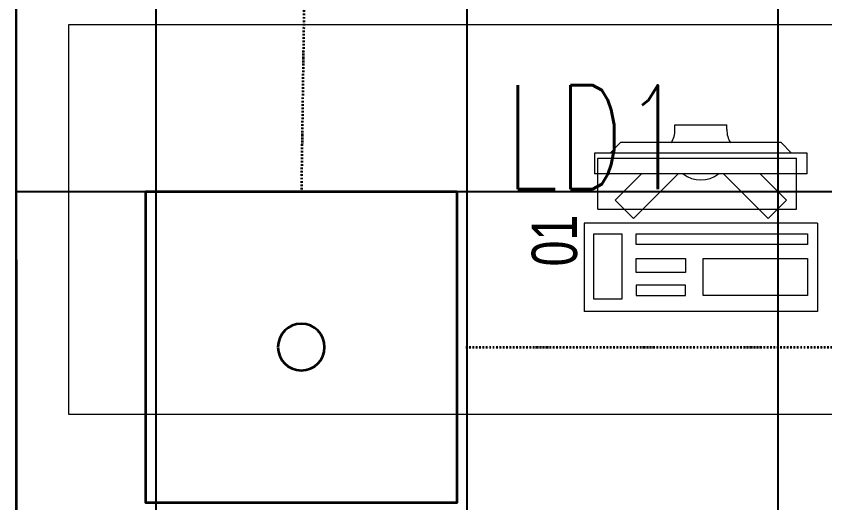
# Model space of a CAD drawing. Extents: x -12260 to 57327, y -29287 to 19916.
# Drawn here: x 25876 to 27436, y -12230 to -11292 of the extents above; entities that cross this region are included whole.
import ezdxf
from ezdxf.enums import TextEntityAlignment as Align

# ---------------------------------------------------------------- set-up
doc = ezdxf.new("R2010")
doc.units = 0
doc.header["$LTSCALE"] = 0.25
doc.linetypes.add('DASHDOT', pattern=[25.4, 12.7, -6.35, 0, -6.35])
for name, color, linetype, lineweight in [('01-First Floor$0$72_EGR_EQP_TAG', 142, 'Continuous', 5), ('01-First Floor$0$LOADING', 253, 'Continuous', 5), ('E-LITE-CIRC-NUMB', 6, 'Continuous', 25), ('E-LITE-CLNG', 150, 'Continuous', 35), ('E-LITE-CLNG-CNDT', 6, 'DASHDOT', 35), ('E-LITE-CTRL', 6, 'Continuous', 25), ('E-LITE-IDEN', 6, 'Continuous', 25)]:
    doc.layers.add(name, color=color, linetype=linetype, lineweight=lineweight)
doc.layers.add('01-First Floor$0$FALSE CEILING', color=251, linetype='Continuous')
doc.layers.add('01-First Floor$0$X-WHITE glass', color=255, linetype='Continuous')
doc.styles.add('01-First Floor$0$X3G_ENTITY_257CFD', font='swisscl.ttf', dxfattribs={"height": 200})
doc.styles.add('DC_SIMPLEX', font='SIMPLEX.shx', dxfattribs={"width": 0.7})

# ---------------------------------------------------------------- blocks, each defined once
blk = doc.blocks.new('01-First Floor$0$ITCWLS1-P')
at = {"layer": '01-First Floor$0$LOADING'}
for p, q in [((-0.17, 0.45), (-0.17, 0)), ((-0.17, 0.45), (0, 0.45)), ((0, 0.45), (0, 0)), ((-0.2651, 0.43, 0), (-0.3051, 0.43, 0)), ((-0.3051, 0.43, 0), (-0.3051, 0.02, 0)), ((-0.2651, 0.43, 0), (-0.2651, 0.02, 0)), ((-0.1496, 0.4305), (-0.1291, 0.4305)), ((-0.1291, 0.4305), (-0.1291, 0.4089)), ((-0.197, 0.4094), (-0.295, 0.4094)), ((-0.295, 0.0264), (-0.295, 0.4094)), ((-0.197, 0.0264), (-0.197, 0.4094)), ((-0.3251, 0.38, 0), (-0.3051, 0.4, 0)), ((-0.3251, 0.38, 0), (-0.3251, 0.07, 0)), ((-0.3503, 0.275), (-0.3596, 0.275)), ((-0.3596, 0.175), (-0.3596, 0.275)), ((-0.3503, 0.175), (-0.3596, 0.175)), ((-0.3251, 0.07, 0), (-0.3051, 0.05, 0)), ((-0.3051, 0.02, 0), (-0.2651, 0.02, 0)), ((-0.197, 0.0264), (-0.295, 0.0264)), ((-0.17, 0), (0, 0))]:
    blk.add_line(p, q, dxfattribs=at)
at = {"layer": '01-First Floor$0$LOADING', "extrusion": (2.48281e-10, 3.18408e-10, -1)}
for p, q in [((-0.2651, 0.3395), (-0.2144, 0.3902)), ((-0.1791, 0.3548), (-0.2144, 0.3902)), ((-0.2651, 0.2688), (-0.1791, 0.3548))]:
    blk.add_line(p, q, dxfattribs=at)
at = {"layer": '01-First Floor$0$LOADING', "extrusion": (2.48281e-10, -3.18408e-10, -1)}
for p, q in [((-0.2651, 0.1812), (-0.1791, 0.0952)), ((-0.2651, 0.1105), (-0.2144, 0.0598)), ((-0.1791, 0.0952), (-0.2144, 0.0598))]:
    blk.add_line(p, q, dxfattribs=at)
at = {"layer": '01-First Floor$0$LOADING'}
for points in [[(-0.1291, 0.4089), (-0.1291, 0.1), (-0.1496, 0.1), (-0.1496, 0.4305)], [(-0.1496, 0.1), (-0.1496, 0.1), (-0.1496, 0.1), (-0.1496, 0.1), (-0.1496, 0.1), (-0.1496, 0.1), (-0.1496, 0.1), (-0.1496, 0.1), (-0.1496, 0.1)], [(-0.1496, 0.1), (-0.1496, 0.1), (-0.1496, 0.1), (-0.1496, 0.1), (-0.1496, 0.1), (-0.1496, 0.1), (-0.1496, 0.1), (-0.1496, 0.1), (-0.1496, 0.1), (-0.1496, 0.1), (-0.1496, 0.1), (-0.1496, 0.1), (-0.1496, 0.1), (-0.1496, 0.1), (-0.1496, 0.1), (-0.1496, 0.1), (-0.1496, 0.1), (-0.1496, 0.1)], [(-0.1496, 0.1), (-0.1496, 0.1), (-0.1496, 0.1), (-0.1496, 0.1), (-0.1496, 0.1), (-0.1496, 0.1), (-0.1496, 0.1), (-0.1496, 0.1), (-0.1496, 0.1), (-0.1496, 0.1)], [(-0.1496, 0.1), (-0.1496, 0.1), (-0.1496, 0.1), (-0.1496, 0.1), (-0.1496, 0.1), (-0.1496, 0.1), (-0.1496, 0.1)], [(-0.1496, 0.1), (-0.1496, 0.1), (-0.1496, 0.1), (-0.1496, 0.1), (-0.1496, 0.1), (-0.1496, 0.1), (-0.1496, 0.1), (-0.1496, 0.1), (-0.1496, 0.1), (-0.1496, 0.1)], [(-0.1496, 0.1), (-0.1496, 0.1), (-0.1496, 0.1), (-0.1496, 0.1), (-0.1496, 0.1), (-0.1496, 0.1), (-0.1496, 0.1), (-0.1496, 0.1), (-0.1496, 0.1), (-0.1496, 0.1), (-0.1496, 0.1), (-0.1496, 0.1), (-0.1496, 0.1), (-0.1496, 0.1), (-0.1496, 0.1)], [(-0.1496, 0.1), (-0.1496, 0.1), (-0.1496, 0.1), (-0.1496, 0.1), (-0.1496, 0.1), (-0.1496, 0.1), (-0.1496, 0.1), (-0.1496, 0.1), (-0.1496, 0.1), (-0.1496, 0.1)], [(-0.1496, 0.1), (-0.1496, 0.1), (-0.1496, 0.1), (-0.1496, 0.1), (-0.1496, 0.1), (-0.1496, 0.1), (-0.1496, 0.1), (-0.1496, 0.1), (-0.1496, 0.1), (-0.1496, 0.1)], [(-0.1496, 0.1), (-0.1496, 0.1), (-0.1496, 0.1), (-0.1496, 0.1), (-0.1496, 0.1), (-0.1496, 0.1), (-0.1496, 0.1), (-0.1496, 0.1), (-0.1496, 0.1), (-0.1496, 0.1), (-0.1496, 0.1), (-0.1496, 0.1), (-0.1496, 0.1), (-0.1496, 0.1), (-0.1496, 0.1), (-0.1496, 0.1), (-0.1496, 0.1), (-0.1496, 0.1), (-0.1496, 0.1), (-0.1496, 0.1), (-0.1496, 0.1), (-0.1496, 0.1), (-0.1496, 0.1), (-0.1496, 0.1), (-0.1496, 0.1), (-0.1496, 0.1), (-0.1496, 0.1), (-0.1496, 0.1), (-0.1496, 0.1), (-0.1496, 0.1), (-0.1496, 0.1), (-0.1496, 0.1), (-0.1496, 0.1), (-0.1496, 0.1), (-0.1496, 0.1), (-0.1496, 0.1), (-0.1496, 0.1), (-0.1496, 0.1), (-0.1496, 0.1), (-0.1496, 0.1), (-0.1496, 0.1), (-0.1496, 0.1), (-0.1496, 0.1), (-0.1496, 0.1), (-0.1496, 0.1), (-0.1496, 0.1), (-0.1496, 0.1), (-0.1496, 0.1), (-0.1496, 0.1), (-0.1496, 0.1), (-0.1496, 0.1), (-0.1496, 0.1), (-0.1496, 0.1), (-0.1496, 0.1)], [(-0.1496, 0.1), (-0.1496, 0.1), (-0.1496, 0.1), (-0.1496, 0.1), (-0.1496, 0.1), (-0.1496, 0.1), (-0.1496, 0.1), (-0.1496, 0.1), (-0.1496, 0.1), (-0.1496, 0.1), (-0.1496, 0.1), (-0.1496, 0.1), (-0.1496, 0.1), (-0.1496, 0.1), (-0.1496, 0.1), (-0.1496, 0.1), (-0.1496, 0.1), (-0.1496, 0.1), (-0.1496, 0.1), (-0.1496, 0.1), (-0.1496, 0.1), (-0.1496, 0.1), (-0.1496, 0.1), (-0.1496, 0.1), (-0.1496, 0.1), (-0.1496, 0.1), (-0.1496, 0.1), (-0.1496, 0.1), (-0.1496, 0.1), (-0.1496, 0.1), (-0.1496, 0.1), (-0.1496, 0.1), (-0.1496, 0.1), (-0.1496, 0.1), (-0.1496, 0.1), (-0.1496, 0.1), (-0.1496, 0.1), (-0.1496, 0.1), (-0.1496, 0.1), (-0.1496, 0.1), (-0.1496, 0.1), (-0.1496, 0.1), (-0.1496, 0.1), (-0.1496, 0.1), (-0.1496, 0.1), (-0.1496, 0.1), (-0.1496, 0.1), (-0.1496, 0.1), (-0.1496, 0.1), (-0.1496, 0.1), (-0.1496, 0.1), (-0.1496, 0.1), (-0.1496, 0.1), (-0.1496, 0.1), (-0.1496, 0.1), (-0.1496, 0.1), (-0.1496, 0.1), (-0.1496, 0.1), (-0.1496, 0.1), (-0.1496, 0.1), (-0.1496, 0.1), (-0.1496, 0.1), (-0.1496, 0.1), (-0.1496, 0.1), (-0.1496, 0.1), (-0.1496, 0.1), (-0.1496, 0.1), (-0.1496, 0.1), (-0.1496, 0.1), (-0.1496, 0.1), (-0.1496, 0.1), (-0.1496, 0.1), (-0.1496, 0.1), (-0.1496, 0.1), (-0.1496, 0.1), (-0.1496, 0.1), (-0.1496, 0.1), (-0.1496, 0.1), (-0.1496, 0.1), (-0.1496, 0.1), (-0.1496, 0.1), (-0.1496, 0.1), (-0.1496, 0.1), (-0.1496, 0.1), (-0.1496, 0.1), (-0.1496, 0.1), (-0.1496, 0.1), (-0.1496, 0.1), (-0.1496, 0.1)], [(-0.1496, 0.1), (-0.1496, 0.1), (-0.1496, 0.1), (-0.1496, 0.1), (-0.1496, 0.1), (-0.1496, 0.1), (-0.1496, 0.1), (-0.1496, 0.1), (-0.1496, 0.1), (-0.1496, 0.1), (-0.1496, 0.1), (-0.1496, 0.1)], [(-0.1496, 0.1), (-0.1496, 0.1), (-0.1496, 0.1), (-0.1496, 0.1), (-0.1496, 0.1), (-0.1496, 0.1), (-0.1496, 0.1)], [(-0.1496, 0.1), (-0.1496, 0.1), (-0.1496, 0.1), (-0.1496, 0.1), (-0.1496, 0.1), (-0.1496, 0.1), (-0.1496, 0.1), (-0.1496, 0.1), (-0.1496, 0.1), (-0.1496, 0.1), (-0.1496, 0.1), (-0.1496, 0.1), (-0.1496, 0.1), (-0.1496, 0.1), (-0.1496, 0.1), (-0.1496, 0.1), (-0.1496, 0.1)], [(-0.1496, 0.1), (-0.1496, 0.1), (-0.1496, 0.1), (-0.1496, 0.1), (-0.1496, 0.1), (-0.1496, 0.1), (-0.1496, 0.1), (-0.1496, 0.1), (-0.1496, 0.1), (-0.1496, 0.1), (-0.1496, 0.1), (-0.1496, 0.1), (-0.1496, 0.1), (-0.1496, 0.1), (-0.1496, 0.1), (-0.1496, 0.1), (-0.1496, 0.1), (-0.1496, 0.1), (-0.1496, 0.1), (-0.1496, 0.1), (-0.1496, 0.1), (-0.1496, 0.1), (-0.1496, 0.1), (-0.1496, 0.1), (-0.1496, 0.1), (-0.1496, 0.1), (-0.1496, 0.1), (-0.1496, 0.1), (-0.1496, 0.1), (-0.1496, 0.1), (-0.1496, 0.1), (-0.1496, 0.1), (-0.1496, 0.1), (-0.1496, 0.1), (-0.1496, 0.1), (-0.1496, 0.1), (-0.1496, 0.1), (-0.1496, 0.1), (-0.1496, 0.1), (-0.1496, 0.1), (-0.1496, 0.1), (-0.1496, 0.1), (-0.1496, 0.1), (-0.1496, 0.1), (-0.1496, 0.1), (-0.1496, 0.1), (-0.1496, 0.1), (-0.1496, 0.1), (-0.1496, 0.1), (-0.1496, 0.1), (-0.1496, 0.1), (-0.1496, 0.1), (-0.1496, 0.1), (-0.1496, 0.1), (-0.1496, 0.1), (-0.1496, 0.1), (-0.1496, 0.1), (-0.1496, 0.1), (-0.1496, 0.1), (-0.1496, 0.1), (-0.1496, 0.1), (-0.1496, 0.1), (-0.1496, 0.1), (-0.1496, 0.1), (-0.1496, 0.1), (-0.1496, 0.1), (-0.1496, 0.1), (-0.1496, 0.1), (-0.1496, 0.1), (-0.1496, 0.1), (-0.1496, 0.1), (-0.1496, 0.1), (-0.1496, 0.1), (-0.1496, 0.1), (-0.1496, 0.1), (-0.1496, 0.1), (-0.1496, 0.1), (-0.1496, 0.1), (-0.1496, 0.1), (-0.1496, 0.1), (-0.1496, 0.1), (-0.1496, 0.1), (-0.1496, 0.1), (-0.1496, 0.1), (-0.1496, 0.1), (-0.1496, 0.1), (-0.1496, 0.1), (-0.1496, 0.1), (-0.1496, 0.1), (-0.1496, 0.1), (-0.1496, 0.1), (-0.1496, 0.1), (-0.1496, 0.1), (-0.1496, 0.1), (-0.1496, 0.1), (-0.1496, 0.1), (-0.1496, 0.1), (-0.1496, 0.1), (-0.1496, 0.1), (-0.1496, 0.1), (-0.1496, 0.1), (-0.1496, 0.1), (-0.1496, 0.1), (-0.1496, 0.1), (-0.1496, 0.1), (-0.1496, 0.1), (-0.1496, 0.1), (-0.1496, 0.1), (-0.1496, 0.1), (-0.1496, 0.1), (-0.1496, 0.1)], [(-0.1496, 0.1), (-0.1496, 0.1), (-0.1496, 0.1), (-0.1496, 0.1), (-0.1496, 0.1), (-0.1496, 0.1), (-0.1496, 0.1), (-0.1496, 0.1)]]:
    blk.add_lwpolyline(points, dxfattribs=at)
for points in [[(-0.1019, 0.4305), (-0.0304, 0.4305), (-0.0304, 0.2294), (-0.1019, 0.2294)], [(-0.1019, 0.1954), (-0.0747, 0.1954), (-0.0747, 0.1), (-0.1019, 0.1)], [(-0.0304, 0.1954), (-0.0508, 0.1954), (-0.0508, 0.1), (-0.0304, 0.1)], [(-0.1496, 0.1), (-0.1496, 0.1), (-0.1496, 0.1), (-0.1496, 0.1), (-0.1496, 0.1), (-0.1496, 0.1), (-0.1496, 0.1), (-0.1496, 0.1), (-0.1496, 0.1), (-0.1496, 0.1), (-0.1496, 0.1), (-0.1496, 0.1), (-0.1496, 0.1), (-0.1496, 0.1), (-0.1496, 0.1), (-0.1496, 0.1), (-0.1496, 0.1), (-0.1496, 0.1), (-0.1496, 0.1), (-0.1496, 0.1), (-0.1496, 0.1), (-0.1496, 0.1), (-0.1496, 0.1), (-0.1496, 0.1), (-0.1496, 0.1), (-0.1496, 0.1), (-0.1496, 0.1), (-0.1496, 0.1), (-0.1496, 0.1), (-0.1496, 0.1), (-0.1496, 0.1), (-0.1496, 0.1), (-0.1496, 0.1), (-0.1496, 0.1), (-0.1496, 0.1), (-0.1496, 0.1), (-0.1496, 0.1), (-0.1496, 0.1), (-0.1496, 0.1), (-0.1496, 0.1), (-0.1496, 0.1), (-0.1496, 0.1), (-0.1496, 0.1), (-0.1496, 0.1), (-0.1496, 0.1), (-0.1496, 0.1), (-0.1496, 0.1), (-0.1496, 0.1), (-0.1496, 0.1), (-0.1496, 0.1), (-0.1496, 0.1), (-0.1496, 0.1), (-0.1496, 0.1), (-0.1496, 0.1), (-0.1496, 0.1), (-0.1496, 0.1), (-0.1496, 0.1), (-0.1496, 0.1), (-0.1496, 0.1), (-0.1496, 0.1), (-0.1496, 0.1), (-0.1496, 0.1), (-0.1496, 0.1), (-0.1496, 0.1), (-0.1496, 0.1), (-0.1496, 0.1), (-0.1496, 0.1), (-0.1496, 0.1), (-0.1496, 0.1), (-0.1496, 0.1), (-0.1496, 0.1), (-0.1496, 0.1), (-0.1496, 0.1), (-0.1496, 0.1), (-0.1496, 0.1), (-0.1496, 0.1), (-0.1496, 0.1), (-0.1496, 0.1), (-0.1496, 0.1), (-0.1496, 0.1), (-0.1496, 0.1), (-0.1496, 0.1), (-0.1496, 0.1), (-0.1496, 0.1), (-0.1496, 0.1), (-0.1496, 0.1), (-0.1496, 0.1), (-0.1496, 0.1), (-0.1496, 0.1), (-0.1496, 0.1), (-0.1496, 0.1), (-0.1496, 0.1), (-0.1496, 0.1), (-0.1496, 0.1), (-0.1496, 0.1), (-0.1496, 0.1), (-0.1496, 0.1), (-0.1496, 0.1), (-0.1496, 0.1), (-0.1496, 0.1), (-0.1496, 0.1), (-0.1496, 0.1), (-0.1496, 0.1), (-0.1496, 0.1), (-0.1496, 0.1), (-0.1496, 0.1), (-0.1496, 0.1), (-0.1496, 0.1), (-0.1496, 0.1), (-0.1496, 0.1), (-0.1496, 0.1), (-0.1496, 0.1), (-0.1496, 0.1), (-0.1496, 0.1), (-0.1496, 0.1), (-0.1496, 0.1), (-0.1496, 0.1), (-0.1496, 0.1), (-0.1496, 0.1), (-0.1496, 0.1), (-0.1496, 0.1), (-0.1496, 0.1), (-0.1496, 0.1), (-0.1496, 0.1), (-0.1496, 0.1), (-0.1496, 0.1), (-0.1496, 0.1), (-0.1496, 0.1), (-0.1496, 0.1), (-0.1496, 0.1), (-0.1496, 0.1), (-0.1496, 0.1), (-0.1496, 0.1), (-0.1496, 0.1), (-0.1496, 0.1), (-0.1496, 0.1), (-0.1496, 0.1), (-0.1496, 0.1), (-0.1496, 0.1), (-0.1496, 0.1), (-0.1496, 0.1), (-0.1496, 0.1), (-0.1496, 0.1), (-0.1496, 0.1), (-0.1496, 0.1), (-0.1496, 0.1), (-0.1496, 0.1), (-0.1496, 0.1), (-0.1496, 0.1), (-0.1496, 0.1), (-0.1496, 0.1), (-0.1496, 0.1), (-0.1496, 0.1), (-0.1496, 0.1), (-0.1496, 0.1), (-0.1496, 0.1), (-0.1496, 0.1), (-0.1496, 0.1), (-0.1496, 0.1), (-0.1496, 0.1), (-0.1496, 0.1), (-0.1496, 0.1), (-0.1496, 0.1), (-0.1496, 0.1), (-0.1496, 0.1), (-0.1496, 0.1), (-0.1496, 0.1), (-0.1496, 0.1), (-0.1496, 0.1), (-0.1496, 0.1), (-0.1496, 0.1), (-0.1496, 0.1), (-0.1496, 0.1), (-0.1496, 0.1), (-0.1496, 0.1), (-0.1496, 0.1), (-0.1496, 0.1), (-0.1496, 0.1), (-0.1496, 0.1), (-0.1496, 0.1), (-0.1496, 0.1), (-0.1496, 0.1), (-0.1496, 0.1), (-0.1496, 0.1), (-0.1496, 0.1), (-0.1496, 0.1), (-0.1496, 0.1), (-0.1496, 0.1), (-0.1496, 0.1), (-0.1496, 0.1), (-0.1496, 0.1), (-0.1496, 0.1), (-0.1496, 0.1), (-0.1496, 0.1), (-0.1496, 0.1), (-0.1496, 0.1), (-0.1496, 0.1), (-0.1496, 0.1), (-0.1496, 0.1), (-0.1496, 0.1), (-0.1496, 0.1), (-0.1496, 0.1), (-0.1496, 0.1), (-0.1496, 0.1), (-0.1496, 0.1), (-0.1496, 0.1), (-0.1496, 0.1), (-0.1496, 0.1), (-0.1496, 0.1), (-0.1496, 0.1), (-0.1496, 0.1), (-0.1496, 0.1), (-0.1496, 0.1), (-0.1496, 0.1), (-0.1496, 0.1), (-0.1496, 0.1), (-0.1496, 0.1), (-0.1496, 0.1), (-0.1496, 0.1), (-0.1496, 0.1), (-0.1496, 0.1), (-0.1496, 0.1), (-0.1496, 0.1), (-0.1496, 0.1), (-0.1496, 0.1), (-0.1496, 0.1), (-0.1496, 0.1), (-0.1496, 0.1), (-0.1496, 0.1), (-0.1496, 0.1), (-0.1496, 0.1), (-0.1496, 0.1), (-0.1496, 0.1), (-0.1496, 0.1), (-0.1496, 0.1), (-0.1496, 0.1), (-0.1496, 0.1), (-0.1496, 0.1), (-0.1496, 0.1), (-0.1496, 0.1), (-0.1496, 0.1), (-0.1496, 0.1), (-0.1496, 0.1), (-0.1496, 0.1), (-0.1496, 0.1), (-0.1496, 0.1), (-0.1496, 0.1), (-0.1496, 0.1), (-0.1496, 0.1), (-0.1496, 0.1), (-0.1496, 0.1), (-0.1496, 0.1), (-0.1496, 0.1), (-0.1496, 0.1), (-0.1496, 0.1), (-0.1496, 0.1), (-0.1496, 0.1), (-0.1496, 0.1), (-0.1496, 0.1), (-0.1496, 0.1), (-0.1496, 0.1), (-0.1496, 0.1), (-0.1496, 0.1), (-0.1496, 0.1), (-0.1496, 0.1), (-0.1496, 0.1), (-0.1496, 0.1), (-0.1496, 0.1), (-0.1496, 0.1), (-0.1496, 0.1), (-0.1496, 0.1), (-0.1496, 0.1), (-0.1496, 0.1), (-0.1496, 0.1), (-0.1496, 0.1), (-0.1496, 0.1), (-0.1496, 0.1)], [(-0.1496, 0.1), (-0.1496, 0.1), (-0.1496, 0.1), (-0.1496, 0.1), (-0.1496, 0.1), (-0.1496, 0.1), (-0.1496, 0.1), (-0.1496, 0.1), (-0.1496, 0.1), (-0.1496, 0.1), (-0.1496, 0.1), (-0.1496, 0.1), (-0.1496, 0.1), (-0.1496, 0.1), (-0.1496, 0.1), (-0.1496, 0.1), (-0.1496, 0.1), (-0.1496, 0.1), (-0.1496, 0.1), (-0.1496, 0.1), (-0.1496, 0.1), (-0.1496, 0.1), (-0.1496, 0.1), (-0.1496, 0.1), (-0.1496, 0.1), (-0.1496, 0.1), (-0.1496, 0.1), (-0.1496, 0.1), (-0.1496, 0.1), (-0.1496, 0.1), (-0.1496, 0.1), (-0.1496, 0.1), (-0.1496, 0.1), (-0.1496, 0.1), (-0.1496, 0.1), (-0.1496, 0.1), (-0.1496, 0.1), (-0.1496, 0.1), (-0.1496, 0.1), (-0.1496, 0.1), (-0.1496, 0.1), (-0.1496, 0.1), (-0.1496, 0.1), (-0.1496, 0.1), (-0.1496, 0.1), (-0.1496, 0.1), (-0.1496, 0.1), (-0.1496, 0.1), (-0.1496, 0.1), (-0.1496, 0.1), (-0.1496, 0.1), (-0.1496, 0.1), (-0.1496, 0.1), (-0.1496, 0.1), (-0.1496, 0.1), (-0.1496, 0.1), (-0.1496, 0.1), (-0.1496, 0.1), (-0.1496, 0.1), (-0.1496, 0.1), (-0.1496, 0.1), (-0.1496, 0.1), (-0.1496, 0.1), (-0.1496, 0.1), (-0.1496, 0.1), (-0.1496, 0.1), (-0.1496, 0.1), (-0.1496, 0.1), (-0.1496, 0.1), (-0.1496, 0.1), (-0.1496, 0.1), (-0.1496, 0.1), (-0.1496, 0.1), (-0.1496, 0.1), (-0.1496, 0.1), (-0.1496, 0.1), (-0.1496, 0.1), (-0.1496, 0.1), (-0.1496, 0.1), (-0.1496, 0.1), (-0.1496, 0.1), (-0.1496, 0.1), (-0.1496, 0.1), (-0.1496, 0.1), (-0.1496, 0.1), (-0.1496, 0.1), (-0.1496, 0.1), (-0.1496, 0.1), (-0.1496, 0.1), (-0.1496, 0.1), (-0.1496, 0.1), (-0.1496, 0.1), (-0.1496, 0.1), (-0.1496, 0.1), (-0.1496, 0.1), (-0.1496, 0.1), (-0.1496, 0.1), (-0.1496, 0.1), (-0.1496, 0.1), (-0.1496, 0.1), (-0.1496, 0.1), (-0.1496, 0.1), (-0.1496, 0.1), (-0.1496, 0.1), (-0.1496, 0.1), (-0.1496, 0.1), (-0.1496, 0.1), (-0.1496, 0.1), (-0.1496, 0.1), (-0.1496, 0.1), (-0.1496, 0.1), (-0.1496, 0.1), (-0.1496, 0.1), (-0.1496, 0.1), (-0.1496, 0.1), (-0.1496, 0.1), (-0.1496, 0.1), (-0.1496, 0.1), (-0.1496, 0.1), (-0.1496, 0.1), (-0.1496, 0.1), (-0.1496, 0.1), (-0.1496, 0.1), (-0.1496, 0.1), (-0.1496, 0.1), (-0.1496, 0.1), (-0.1496, 0.1), (-0.1496, 0.1), (-0.1496, 0.1), (-0.1496, 0.1), (-0.1496, 0.1), (-0.1496, 0.1), (-0.1496, 0.1), (-0.1496, 0.1), (-0.1496, 0.1), (-0.1496, 0.1), (-0.1496, 0.1), (-0.1496, 0.1), (-0.1496, 0.1), (-0.1496, 0.1), (-0.1496, 0.1), (-0.1496, 0.1), (-0.1496, 0.1), (-0.1496, 0.1), (-0.1496, 0.1), (-0.1496, 0.1), (-0.1496, 0.1), (-0.1496, 0.1), (-0.1496, 0.1), (-0.1496, 0.1), (-0.1496, 0.1), (-0.1496, 0.1), (-0.1496, 0.1), (-0.1496, 0.1), (-0.1496, 0.1), (-0.1496, 0.1), (-0.1496, 0.1), (-0.1496, 0.1), (-0.1496, 0.1), (-0.1496, 0.1), (-0.1496, 0.1), (-0.1496, 0.1), (-0.1496, 0.1), (-0.1496, 0.1), (-0.1496, 0.1), (-0.1496, 0.1), (-0.1496, 0.1), (-0.1496, 0.1), (-0.1496, 0.1), (-0.1496, 0.1), (-0.1496, 0.1), (-0.1496, 0.1), (-0.1496, 0.1), (-0.1496, 0.1), (-0.1496, 0.1), (-0.1496, 0.1), (-0.1496, 0.1), (-0.1496, 0.1), (-0.1496, 0.1), (-0.1496, 0.1), (-0.1496, 0.1), (-0.1496, 0.1), (-0.1496, 0.1), (-0.1496, 0.1), (-0.1496, 0.1), (-0.1496, 0.1), (-0.1496, 0.1), (-0.1496, 0.1), (-0.1496, 0.1), (-0.1496, 0.1), (-0.1496, 0.1), (-0.1496, 0.1), (-0.1496, 0.1), (-0.1496, 0.1), (-0.1496, 0.1), (-0.1496, 0.1), (-0.1496, 0.1), (-0.1496, 0.1), (-0.1496, 0.1), (-0.1496, 0.1), (-0.1496, 0.1), (-0.1496, 0.1), (-0.1496, 0.1), (-0.1496, 0.1), (-0.1496, 0.1), (-0.1496, 0.1), (-0.1496, 0.1), (-0.1496, 0.1), (-0.1496, 0.1), (-0.1496, 0.1), (-0.1496, 0.1), (-0.1496, 0.1), (-0.1496, 0.1), (-0.1496, 0.1)], [(-0.1496, 0.1), (-0.1496, 0.1), (-0.1496, 0.1), (-0.1496, 0.1), (-0.1496, 0.1), (-0.1496, 0.1), (-0.1496, 0.1), (-0.1496, 0.1), (-0.1496, 0.1), (-0.1496, 0.1), (-0.1496, 0.1), (-0.1496, 0.1), (-0.1496, 0.1), (-0.1496, 0.1), (-0.1496, 0.1), (-0.1496, 0.1), (-0.1496, 0.1), (-0.1496, 0.1), (-0.1496, 0.1), (-0.1496, 0.1), (-0.1496, 0.1), (-0.1496, 0.1), (-0.1496, 0.1), (-0.1496, 0.1), (-0.1496, 0.1), (-0.1496, 0.1), (-0.1496, 0.1), (-0.1496, 0.1), (-0.1496, 0.1), (-0.1496, 0.1), (-0.1496, 0.1), (-0.1496, 0.1), (-0.1496, 0.1), (-0.1496, 0.1), (-0.1496, 0.1), (-0.1496, 0.1), (-0.1496, 0.1), (-0.1496, 0.1), (-0.1496, 0.1), (-0.1496, 0.1), (-0.1496, 0.1), (-0.1496, 0.1), (-0.1496, 0.1), (-0.1496, 0.1), (-0.1496, 0.1), (-0.1496, 0.1), (-0.1496, 0.1), (-0.1496, 0.1), (-0.1496, 0.1), (-0.1496, 0.1), (-0.1496, 0.1), (-0.1496, 0.1), (-0.1496, 0.1), (-0.1496, 0.1), (-0.1496, 0.1), (-0.1496, 0.1), (-0.1496, 0.1), (-0.1496, 0.1), (-0.1496, 0.1), (-0.1496, 0.1), (-0.1496, 0.1), (-0.1496, 0.1), (-0.1496, 0.1), (-0.1496, 0.1), (-0.1496, 0.1), (-0.1496, 0.1), (-0.1496, 0.1), (-0.1496, 0.1), (-0.1496, 0.1), (-0.1496, 0.1), (-0.1496, 0.1), (-0.1496, 0.1), (-0.1496, 0.1), (-0.1496, 0.1), (-0.1496, 0.1), (-0.1496, 0.1), (-0.1496, 0.1), (-0.1496, 0.1), (-0.1496, 0.1), (-0.1496, 0.1), (-0.1496, 0.1), (-0.1496, 0.1), (-0.1496, 0.1), (-0.1496, 0.1), (-0.1496, 0.1), (-0.1496, 0.1), (-0.1496, 0.1), (-0.1496, 0.1), (-0.1496, 0.1), (-0.1496, 0.1), (-0.1496, 0.1), (-0.1496, 0.1), (-0.1496, 0.1), (-0.1496, 0.1), (-0.1496, 0.1), (-0.1496, 0.1), (-0.1496, 0.1), (-0.1496, 0.1), (-0.1496, 0.1), (-0.1496, 0.1), (-0.1496, 0.1), (-0.1496, 0.1), (-0.1496, 0.1), (-0.1496, 0.1), (-0.1496, 0.1), (-0.1496, 0.1), (-0.1496, 0.1), (-0.1496, 0.1), (-0.1496, 0.1), (-0.1496, 0.1), (-0.1496, 0.1), (-0.1496, 0.1), (-0.1496, 0.1), (-0.1496, 0.1), (-0.1496, 0.1), (-0.1496, 0.1), (-0.1496, 0.1), (-0.1496, 0.1), (-0.1496, 0.1), (-0.1496, 0.1), (-0.1496, 0.1), (-0.1496, 0.1), (-0.1496, 0.1), (-0.1496, 0.1), (-0.1496, 0.1), (-0.1496, 0.1), (-0.1496, 0.1), (-0.1496, 0.1), (-0.1496, 0.1), (-0.1496, 0.1), (-0.1496, 0.1), (-0.1496, 0.1), (-0.1496, 0.1), (-0.1496, 0.1), (-0.1496, 0.1), (-0.1496, 0.1), (-0.1496, 0.1), (-0.1496, 0.1), (-0.1496, 0.1), (-0.1496, 0.1), (-0.1496, 0.1), (-0.1496, 0.1), (-0.1496, 0.1), (-0.1496, 0.1), (-0.1496, 0.1), (-0.1496, 0.1), (-0.1496, 0.1), (-0.1496, 0.1), (-0.1496, 0.1), (-0.1496, 0.1), (-0.1496, 0.1), (-0.1496, 0.1), (-0.1496, 0.1), (-0.1496, 0.1), (-0.1496, 0.1), (-0.1496, 0.1), (-0.1496, 0.1), (-0.1496, 0.1), (-0.1496, 0.1), (-0.1496, 0.1), (-0.1496, 0.1), (-0.1496, 0.1), (-0.1496, 0.1), (-0.1496, 0.1), (-0.1496, 0.1), (-0.1496, 0.1), (-0.1496, 0.1), (-0.1496, 0.1), (-0.1496, 0.1), (-0.1496, 0.1), (-0.1496, 0.1), (-0.1496, 0.1), (-0.1496, 0.1), (-0.1496, 0.1), (-0.1496, 0.1), (-0.1496, 0.1), (-0.1496, 0.1), (-0.1496, 0.1), (-0.1496, 0.1), (-0.1496, 0.1), (-0.1496, 0.1), (-0.1496, 0.1), (-0.1496, 0.1), (-0.1496, 0.1), (-0.1496, 0.1), (-0.1496, 0.1), (-0.1496, 0.1), (-0.1496, 0.1), (-0.1496, 0.1), (-0.1496, 0.1), (-0.1496, 0.1), (-0.1496, 0.1), (-0.1496, 0.1), (-0.1496, 0.1), (-0.1496, 0.1), (-0.1496, 0.1), (-0.1496, 0.1), (-0.1496, 0.1), (-0.1496, 0.1), (-0.1496, 0.1), (-0.1496, 0.1), (-0.1496, 0.1), (-0.1496, 0.1), (-0.1496, 0.1), (-0.1496, 0.1), (-0.1496, 0.1), (-0.1496, 0.1), (-0.1496, 0.1), (-0.1496, 0.1), (-0.1496, 0.1), (-0.1496, 0.1), (-0.1496, 0.1), (-0.1496, 0.1), (-0.1496, 0.1), (-0.1496, 0.1), (-0.1496, 0.1), (-0.1496, 0.1), (-0.1496, 0.1), (-0.1496, 0.1)], [(-0.1496, 0.0727), (-0.0236, 0.0727), (-0.0236, 0.0182), (-0.1496, 0.0182)]]:
    blk.add_lwpolyline(points, close=True, dxfattribs=at)
for centre, radius, start, end in [((-0.3503, 0.325), 0.05, 270, 300.3093), ((-0.3089, 0.225), 0.0556, 321.9431, 38.0569), ((-0.3503, 0.125), 0.05, 59.6907, 90)]:
    blk.add_arc(centre, radius, start, end, dxfattribs=at)
blk = doc.blocks.new('01-First Floor')
at = {"layer": '01-First Floor$0$FALSE CEILING', "linetype": 'Continuous'}
for p, q in [((26146, -12830), (26146, -8830)), ((26746, -12830), (26746, -8830)), ((27346, -12830), (27346, -8830)), ((25876, -12829.8, 0), (25876, -10709.8, 0)), ((25876, -11630), (29376, -11630))]:
    blk.add_line(p, q, dxfattribs=at)
at = {"layer": '01-First Floor$0$FALSE CEILING'}
blk.add_lwpolyline([(29376, -8830), (25876, -8830), (25876, -10710), (25876, -10710), (25876, -12830), (29376, -12830), (29376, -8830)], dxfattribs=at)
at = {"layer": '01-First Floor$0$LOADING', "elevation": -0.1}
blk.add_lwpolyline([(27477.2, -12059.3), (27477.2, -11309.3), (25977.2, -11309.3), (25977.2, -12059.3)], close=True, dxfattribs=at)
at = {"layer": '01-First Floor$0$X-WHITE glass', "color": 253, "lineweight": 30, "ltscale": 6, "true_color": 0x9898cc}
blk.add_line((25876, -10660), (25876.5, -12830.2, 0), dxfattribs=at)
at = {"layer": '01-First Floor$0$LOADING', "extrusion": (1.9399e-16, -8.01373e-06, 1), "xscale": 1000.000000000013, "yscale": 1000.000000000013, "zscale": 1000.000000000013, "rotation": 270}
blk.add_blockref('01-First Floor$0$ITCWLS1-P', (26971.7, -11861.2, 0), dxfattribs=at)
at = {"layer": '01-First Floor$0$72_EGR_EQP_TAG', "insert": (26870.4, -11724.7, -0.1), "char_height": 87.47, "attachment_point": 2, "rotation": 90, "style": '01-First Floor$0$X3G_ENTITY_257CFD'}
blk.add_mtext('01', dxfattribs=at)
blk = doc.blocks.new('*U25')
blk.add_lwpolyline([(-300, 300), (-300, -300), (300, -300), (300, 300)], close=True)
blk.add_circle((0, 0), 45)
at = {"layer": 'E-LITE-CIRC-NUMB', "style": 'DC_SIMPLEX', "width": 0.7, "flags": 8}
blk.add_attdef('CIRCUIT', text='', height=200, rotation=0, dxfattribs=at).set_placement((-473.9, 300), align=Align.RIGHT)
at = {"layer": 'E-LITE-CTRL', "style": 'DC_SIMPLEX', "width": 0.7, "flags": 8}
blk.add_attdef('CONTROL', (1118.9, -935), '', height=200, rotation=360, dxfattribs=at)
at = {"layer": 'E-LITE-IDEN', "style": 'DC_SIMPLEX', "width": 0.7, "flags": 8}
blk.add_attdef('TYPE', (460.4, 457.6), '', height=200, rotation=360, dxfattribs=at)

msp = doc.modelspace()

# ---------------------------------------------------------------- linework, layer by layer
at = {"layer": 'E-LITE-CLNG-CNDT', "elevation": -0.1}
for points in [[(26451.7, -9830), (26426, -11630)], [(26743.5, -11930), (28543.5, -11930)]]:
    msp.add_lwpolyline(points, dxfattribs=at)

# ---------------------------------------------------------------- block references
at = {"layer": 'E-LITE-CLNG'}
ref = msp.add_blockref('*U25', (26426, -11930, -0.1), dxfattribs=dict(at, xscale=-1))
ref.add_attrib('TYPE', 'LD1', (26819.5, -11625.5, -0.1), dxfattribs={"layer": 'E-LITE-IDEN', "height": 200, "rotation": 0, "style": 'DC_SIMPLEX', "width": 0.7, "flags": 8})
at = {"layer": 'E-LITE-CLNG-CNDT'}
msp.add_blockref('01-First Floor', (0, 0), dxfattribs=at)

doc.saveas('drawing.dxf')
